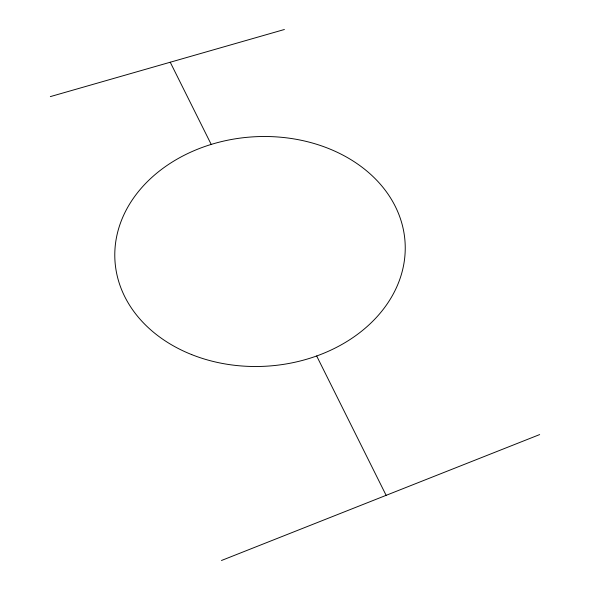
<?xml version="1.0" encoding="UTF-8"?>
<svg xmlns="http://www.w3.org/2000/svg" width="590" height="590" viewBox="0 0 590 590"><rect width="100%" height="100%" fill="white"/><g stroke="black" fill="none" stroke-linecap="round" stroke-linejoin="round"><path stroke-width="0.89" d="M221.464 560.5L539.666 434.579M50.334 96.613L284.395 29.5M170.237 62.23L211.205 144.417M316.668 355.977L386.133 495.334M191.728 354.612A145.347 114.866 -3.7 0 0 405.16 244.068A145.347 114.866 -3.7 0 0 183.158 155.826A145.347 114.866 -3.7 0 0 191.728 354.612"/></g></svg>
